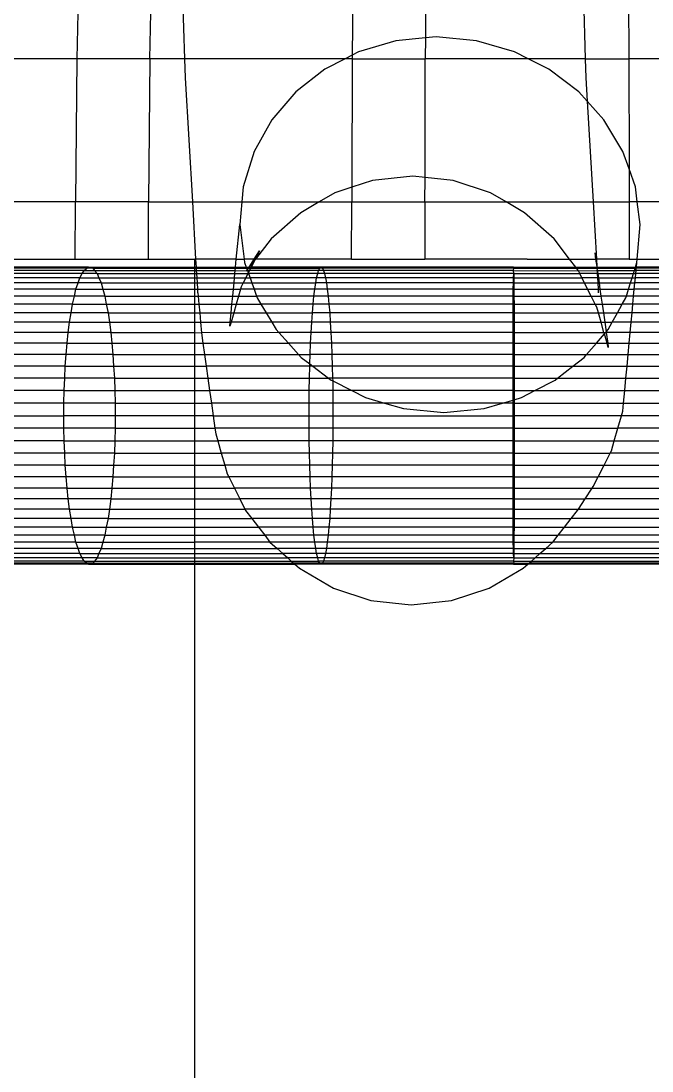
# Model space of a CAD drawing. Header units: millimetres. Extents: x -260 to 5539, y -1903 to 1459.
# Drawn here: x 5536.4044 to 5536.4448, y -1083.5934 to -1083.5263 of the extents above; entities that cross this region are included whole.
import ezdxf

# ---------------------------------------------------------------- set-up
doc = ezdxf.new("R2010")
doc.units = ezdxf.units.MM
doc.layers.add('0-COTAS', color=8, linetype='Continuous')

# ---------------------------------------------------------------- blocks, each defined once
blk = doc.blocks.new('DDD')
at = {"color": 6}
for p, q in [((4364.339116, -152.526098), (4364.338837, -152.538033)), ((4364.343507, -152.538033), (4364.343741, -152.526098)), ((4364.345748, -152.538033), (4364.34538, -152.526098)), ((4364.356554, -152.526098), (4364.356448, -152.537798)), ((4364.361179, -152.526098), (4364.361123, -152.53671)), ((4364.370974, -152.526098), (4364.371342, -152.538033)), ((4364.374062, -152.526098), (4364.374125, -152.538033)), ((4364.361123, -152.53671), (4364.359244, -152.536888)), ((4364.361123, -152.53671), (4364.361116, -152.538033)), ((4364.361816, -152.536644), (4364.361123, -152.53671)), ((4364.364398, -152.536888), (4364.361816, -152.536644)), ((4364.359244, -152.536888), (4364.356856, -152.537588)), ((4364.366813, -152.537588), (4364.364398, -152.536888)), ((4364.338837, -152.538033), (4364.326112, -152.538033)), ((4364.338837, -152.538033), (4364.338748, -152.54719)), ((4364.343507, -152.538033), (4364.338837, -152.538033)), ((4364.343507, -152.538033), (4364.343432, -152.54719)), ((4364.345748, -152.538033), (4364.343507, -152.538033)), ((4364.355991, -152.538033), (4364.345748, -152.538033)), ((4364.345786, -152.539265), (4364.345748, -152.538033)), ((4364.355991, -152.538033), (4364.354705, -152.538694)), ((4364.356448, -152.537798), (4364.355991, -152.538033)), ((4364.356445, -152.538033), (4364.355991, -152.538033)), ((4364.356445, -152.538033), (4364.356414, -152.546253)), ((4364.356448, -152.537798), (4364.356445, -152.538033)), ((4364.356445, -152.538033), (4364.361116, -152.538033)), ((4364.356856, -152.537588), (4364.356448, -152.537798)), ((4364.3611, -152.54562), (4364.361116, -152.538033)), ((4364.367697, -152.538033), (4364.361116, -152.538033)), ((4364.367697, -152.538033), (4364.366813, -152.537588)), ((4364.369009, -152.538694), (4364.367697, -152.538033)), ((4364.371342, -152.538033), (4364.367697, -152.538033)), ((4364.371342, -152.538033), (4364.37138, -152.539265)), ((4364.371342, -152.538033), (4364.374125, -152.538033)), ((4364.378796, -152.538033), (4364.374125, -152.538033)), ((4364.374125, -152.538033), (4364.374141, -152.545074)), ((4364.354705, -152.538694), (4364.35284, -152.54016)), ((4364.370933, -152.54016), (4364.369009, -152.538694)), ((4364.346246, -152.54719), (4364.345786, -152.539265)), ((4364.37138, -152.539265), (4364.371466, -152.540752)), ((4364.35284, -152.54016), (4364.351313, -152.541935)), ((4364.371466, -152.540752), (4364.370933, -152.54016)), ((4364.372532, -152.541935), (4364.371466, -152.540752)), ((4364.371466, -152.540752), (4364.37184, -152.54719)), ((4364.351313, -152.541935), (4364.350173, -152.543972)), ((4364.373754, -152.543972), (4364.372532, -152.541935)), ((4364.350173, -152.543972), (4364.349472, -152.546223)), ((4364.374141, -152.545074), (4364.373754, -152.543972)), ((4364.374141, -152.545074), (4364.374146, -152.54719)), ((4364.374545, -152.546223), (4364.374141, -152.545074)), ((4364.357736, -152.545813), (4364.356414, -152.546253)), ((4364.360315, -152.545535), (4364.357736, -152.545813)), ((4364.3611, -152.54562), (4364.360315, -152.545535)), ((4364.361096, -152.54719), (4364.3611, -152.54562)), ((4364.362891, -152.545813), (4364.3611, -152.54562)), ((4364.365289, -152.546613), (4364.362891, -152.545813)), ((4364.349472, -152.546223), (4364.34938, -152.54719)), ((4364.355332, -152.546613), (4364.354338, -152.54719)), ((4364.356414, -152.546253), (4364.355332, -152.546613)), ((4364.356414, -152.546253), (4364.356411, -152.54719)), ((4364.36628, -152.54719), (4364.365289, -152.546613)), ((4364.374669, -152.54719), (4364.374545, -152.546223)), ((4364.338748, -152.54719), (4364.325982, -152.54719)), ((4364.338741, -152.550847), (4364.338748, -152.54719)), ((4364.343432, -152.54719), (4364.338748, -152.54719)), ((4364.343427, -152.550847), (4364.343432, -152.54719)), ((4364.343432, -152.54719), (4364.346246, -152.54719)), ((4364.346246, -152.54719), (4364.34938, -152.54719)), ((4364.346458, -152.550841), (4364.346246, -152.54719)), ((4364.34938, -152.54719), (4364.34926, -152.548639)), ((4364.34938, -152.54719), (4364.354338, -152.54719)), ((4364.354338, -152.54719), (4364.353155, -152.547877)), ((4364.354338, -152.54719), (4364.356411, -152.54719)), ((4364.356408, -152.550847), (4364.356411, -152.54719)), ((4364.356411, -152.54719), (4364.361096, -152.54719)), ((4364.361096, -152.54719), (4364.361095, -152.550847)), ((4364.361096, -152.54719), (4364.36628, -152.54719)), ((4364.367458, -152.547877), (4364.36628, -152.54719)), ((4364.36628, -152.54719), (4364.37184, -152.54719)), ((4364.37184, -152.54719), (4364.374146, -152.54719)), ((4364.37184, -152.54719), (4364.372052, -152.550841)), ((4364.374146, -152.54719), (4364.374147, -152.550847)), ((4364.374669, -152.54719), (4364.374146, -152.54719)), ((4364.374854, -152.548639), (4364.374669, -152.54719)), ((4364.378831, -152.54719), (4364.374669, -152.54719)), ((4364.353155, -152.547877), (4364.351254, -152.549551)), ((4364.369347, -152.549551), (4364.367458, -152.547877)), ((4364.349033, -152.550841), (4364.34926, -152.548639)), ((4364.34926, -152.548639), (4364.349542, -152.550841)), ((4364.374661, -152.550841), (4364.374854, -152.548639)), ((4364.351254, -152.549551), (4364.350256, -152.550841)), ((4364.370337, -152.550841), (4364.369347, -152.549551)), ((4364.325973, -152.550847), (4364.338741, -152.550847)), ((4364.338741, -152.550847), (4364.343427, -152.550847)), ((4364.343427, -152.550847), (4364.346384, -152.550841)), ((4364.346458, -152.550841), (4364.346384, -152.550841)), ((4364.346384, -152.551356), (4364.346384, -152.550841)), ((4364.346488, -152.551356), (4364.346458, -152.550841)), ((4364.349033, -152.550841), (4364.346458, -152.550841)), ((4364.348984, -152.551356), (4364.349033, -152.550841)), ((4364.349033, -152.550841), (4364.349542, -152.550841)), ((4364.349542, -152.550841), (4364.349569, -152.551054)), ((4364.35017, -152.550841), (4364.349542, -152.550841)), ((4364.349857, -152.551356), (4364.35017, -152.550841)), ((4364.350236, -152.550866), (4364.349857, -152.551356)), ((4364.350236, -152.550866), (4364.349987, -152.551356)), ((4364.35017, -152.550841), (4364.350515, -152.550317)), ((4364.350236, -152.550866), (4364.35017, -152.550841)), ((4364.350236, -152.550866), (4364.350256, -152.550841)), ((4364.350515, -152.550317), (4364.350256, -152.550841)), ((4364.355712, -152.550841), (4364.350256, -152.550841)), ((4364.356408, -152.550847), (4364.355712, -152.550841)), ((4364.356408, -152.550847), (4364.357132, -152.550841)), ((4364.357132, -152.550841), (4364.359897, -152.550841)), ((4364.359897, -152.550841), (4364.361095, -152.550847)), ((4364.361243, -152.550841), (4364.361095, -152.550847)), ((4364.367565, -152.550841), (4364.361243, -152.550841)), ((4364.367621, -152.550847), (4364.367565, -152.550841)), ((4364.367621, -152.550847), (4364.369257, -152.550841)), ((4364.369257, -152.550841), (4364.370337, -152.550841)), ((4364.370732, -152.551356), (4364.370337, -152.550841)), ((4364.370337, -152.550841), (4364.37199, -152.550841)), ((4364.371955, -152.550431), (4364.37199, -152.550841)), ((4364.372052, -152.550841), (4364.37199, -152.550841)), ((4364.37199, -152.550841), (4364.372079, -152.551305)), ((4364.372052, -152.550841), (4364.372079, -152.551305)), ((4364.373959, -152.550841), (4364.372052, -152.550841)), ((4364.374147, -152.550847), (4364.373959, -152.550841)), ((4364.374147, -152.550847), (4364.374661, -152.550841)), ((4364.374642, -152.551054), (4364.374661, -152.550841)), ((4364.374661, -152.550841), (4364.378459, -152.550841)), ((4364.339579, -152.551356), (4364.327502, -152.551356)), ((4364.339486, -152.551424), (4364.327902, -152.551424)), ((4364.339302, -152.55156), (4364.328059, -152.55156)), ((4364.339187, -152.551763), (4364.339302, -152.55156)), ((4364.339302, -152.55156), (4364.339486, -152.551424)), ((4364.339302, -152.55156), (4364.339966, -152.55156)), ((4364.339486, -152.551424), (4364.339579, -152.551356)), ((4364.339857, -152.551424), (4364.339486, -152.551424)), ((4364.339579, -152.551356), (4364.339857, -152.551424)), ((4364.339579, -152.551356), (4364.346384, -152.551356)), ((4364.339857, -152.551424), (4364.346384, -152.551424)), ((4364.339857, -152.551424), (4364.339966, -152.55156)), ((4364.339966, -152.55156), (4364.34013, -152.551763)), ((4364.339966, -152.55156), (4364.346384, -152.55156)), ((4364.346384, -152.551356), (4364.346488, -152.551356)), ((4364.346384, -152.551424), (4364.346384, -152.551356)), ((4364.346384, -152.551424), (4364.346492, -152.551424)), ((4364.346384, -152.55156), (4364.346384, -152.551424)), ((4364.346384, -152.55156), (4364.3465, -152.55156)), ((4364.346384, -152.551763), (4364.346384, -152.55156)), ((4364.346488, -152.551356), (4364.348984, -152.551356)), ((4364.346492, -152.551424), (4364.346488, -152.551356)), ((4364.346492, -152.551424), (4364.348977, -152.551424)), ((4364.3465, -152.55156), (4364.346492, -152.551424)), ((4364.3465, -152.55156), (4364.348964, -152.55156)), ((4364.346512, -152.551763), (4364.3465, -152.55156)), ((4364.348945, -152.551763), (4364.348964, -152.55156)), ((4364.348964, -152.55156), (4364.348977, -152.551424)), ((4364.348964, -152.55156), (4364.349684, -152.551579)), ((4364.348977, -152.551424), (4364.348984, -152.551356)), ((4364.348977, -152.551424), (4364.349699, -152.551424)), ((4364.348984, -152.551356), (4364.349675, -152.551356)), ((4364.349569, -152.551054), (4364.349675, -152.551356)), ((4364.349675, -152.551356), (4364.349699, -152.551424)), ((4364.349675, -152.551356), (4364.349831, -152.551356)), ((4364.349684, -152.551579), (4364.349732, -152.551517)), ((4364.349747, -152.55156), (4364.349684, -152.551579)), ((4364.349699, -152.551424), (4364.349732, -152.551517)), ((4364.349699, -152.551424), (4364.349804, -152.551424)), ((4364.349732, -152.551517), (4364.349804, -152.551424)), ((4364.349732, -152.551517), (4364.349747, -152.55156)), ((4364.349747, -152.55156), (4364.349803, -152.551718)), ((4364.349883, -152.55156), (4364.349747, -152.55156)), ((4364.349883, -152.55156), (4364.349803, -152.551718)), ((4364.349804, -152.551424), (4364.349831, -152.551356)), ((4364.349804, -152.551424), (4364.349952, -152.551424)), ((4364.349831, -152.551356), (4364.349857, -152.551356)), ((4364.349857, -152.551356), (4364.349987, -152.551356)), ((4364.349952, -152.551424), (4364.349883, -152.55156)), ((4364.35429, -152.55156), (4364.349883, -152.55156)), ((4364.349987, -152.551356), (4364.349952, -152.551424)), ((4364.349952, -152.551424), (4364.354376, -152.551424)), ((4364.354419, -152.551356), (4364.349987, -152.551356)), ((4364.354237, -152.551763), (4364.35429, -152.55156)), ((4364.35429, -152.55156), (4364.354376, -152.551424)), ((4364.3546, -152.55156), (4364.35429, -152.55156)), ((4364.354376, -152.551424), (4364.354419, -152.551356)), ((4364.354549, -152.551424), (4364.354376, -152.551424)), ((4364.354419, -152.551356), (4364.354549, -152.551424)), ((4364.366762, -152.551356), (4364.354419, -152.551356)), ((4364.354549, -152.551424), (4364.3546, -152.55156)), ((4364.366768, -152.551424), (4364.354549, -152.551424)), ((4364.3546, -152.55156), (4364.354677, -152.551763)), ((4364.366755, -152.55156), (4364.3546, -152.55156)), ((4364.366755, -152.55156), (4364.366768, -152.551424)), ((4364.366755, -152.55156), (4364.370903, -152.551579)), ((4364.366775, -152.551763), (4364.366755, -152.55156)), ((4364.366762, -152.551356), (4364.366768, -152.551424)), ((4364.366762, -152.551356), (4364.370732, -152.551356)), ((4364.366768, -152.551424), (4364.370784, -152.551424)), ((4364.370784, -152.551424), (4364.370732, -152.551356)), ((4364.370732, -152.551356), (4364.372082, -152.551356)), ((4364.370903, -152.551579), (4364.370784, -152.551424)), ((4364.370784, -152.551424), (4364.372086, -152.551424)), ((4364.370903, -152.551579), (4364.372053, -152.55156)), ((4364.372053, -152.55156), (4364.372094, -152.55156)), ((4364.372079, -152.551305), (4364.372082, -152.551356)), ((4364.372082, -152.551356), (4364.374548, -152.551356)), ((4364.372082, -152.551356), (4364.372086, -152.551424)), ((4364.372086, -152.551424), (4364.374527, -152.551424)), ((4364.372086, -152.551424), (4364.372094, -152.55156)), ((4364.372094, -152.55156), (4364.372144, -152.551763)), ((4364.372094, -152.55156), (4364.374485, -152.55156)), ((4364.372094, -152.55156), (4364.372105, -152.551763)), ((4364.374422, -152.551763), (4364.374485, -152.55156)), ((4364.374485, -152.55156), (4364.374527, -152.551424)), ((4364.374485, -152.55156), (4364.374594, -152.55156)), ((4364.374527, -152.551424), (4364.374548, -152.551356)), ((4364.374527, -152.551424), (4364.374607, -152.551424)), ((4364.374548, -152.551356), (4364.374642, -152.551054)), ((4364.374548, -152.551356), (4364.374614, -152.551356)), ((4364.374575, -152.551763), (4364.374594, -152.55156)), ((4364.374594, -152.55156), (4364.374607, -152.551424)), ((4364.381511, -152.55156), (4364.374594, -152.55156)), ((4364.374607, -152.551424), (4364.374614, -152.551356)), ((4364.381567, -152.551424), (4364.374607, -152.551424)), ((4364.374614, -152.551356), (4364.374642, -152.551054)), ((4364.38171, -152.551356), (4364.374614, -152.551356)), ((4364.339187, -152.551763), (4364.328292, -152.551763)), ((4364.339035, -152.552032), (4364.328458, -152.552032)), ((4364.338921, -152.552364), (4364.339035, -152.552032)), ((4364.339035, -152.552032), (4364.339187, -152.551763)), ((4364.339035, -152.552032), (4364.340245, -152.552032)), ((4364.34013, -152.551763), (4364.339187, -152.551763)), ((4364.34013, -152.551763), (4364.346384, -152.551763)), ((4364.34013, -152.551763), (4364.340245, -152.552032)), ((4364.340245, -152.552032), (4364.340388, -152.552364)), ((4364.340245, -152.552032), (4364.346384, -152.552032)), ((4364.346384, -152.551763), (4364.346512, -152.551763)), ((4364.346384, -152.552032), (4364.346384, -152.551763)), ((4364.346384, -152.552032), (4364.346528, -152.552032)), ((4364.346384, -152.552364), (4364.346384, -152.552032)), ((4364.346512, -152.551763), (4364.348945, -152.551763)), ((4364.346528, -152.552032), (4364.346512, -152.551763)), ((4364.346547, -152.552364), (4364.346528, -152.552032)), ((4364.346528, -152.552032), (4364.348919, -152.552032)), ((4364.348888, -152.552364), (4364.348919, -152.552032)), ((4364.348919, -152.552032), (4364.348945, -152.551763)), ((4364.348919, -152.552032), (4364.349643, -152.552032)), ((4364.348945, -152.551763), (4364.34978, -152.551763)), ((4364.349643, -152.552032), (4364.349474, -152.552364)), ((4364.34978, -152.551763), (4364.349643, -152.552032)), ((4364.349643, -152.552032), (4364.349913, -152.552032)), ((4364.349803, -152.551718), (4364.34978, -152.551763)), ((4364.34978, -152.551763), (4364.349818, -152.551763)), ((4364.349803, -152.551718), (4364.349818, -152.551763)), ((4364.349818, -152.551763), (4364.349913, -152.552032)), ((4364.354237, -152.551763), (4364.349818, -152.551763)), ((4364.349913, -152.552032), (4364.35003, -152.552364)), ((4364.354166, -152.552032), (4364.349913, -152.552032)), ((4364.354113, -152.552364), (4364.354166, -152.552032)), ((4364.354166, -152.552032), (4364.354237, -152.551763)), ((4364.354731, -152.552032), (4364.354166, -152.552032)), ((4364.354677, -152.551763), (4364.354237, -152.551763)), ((4364.354677, -152.551763), (4364.354731, -152.552032)), ((4364.366775, -152.551763), (4364.354677, -152.551763)), ((4364.354731, -152.552032), (4364.354797, -152.552364)), ((4364.366749, -152.552032), (4364.354731, -152.552032)), ((4364.366746, -152.552364), (4364.366749, -152.552032)), ((4364.366749, -152.552032), (4364.366775, -152.551763)), ((4364.366749, -152.552032), (4364.366777, -152.552032)), ((4364.366775, -152.551763), (4364.366777, -152.552032)), ((4364.366775, -152.551763), (4364.370996, -152.551763)), ((4364.366777, -152.552032), (4364.366781, -152.552364)), ((4364.366777, -152.552032), (4364.371132, -152.552032)), ((4364.370996, -152.551763), (4364.370903, -152.551579)), ((4364.371132, -152.552032), (4364.370996, -152.551763)), ((4364.372105, -152.551763), (4364.370996, -152.551763)), ((4364.371299, -152.552364), (4364.371132, -152.552032)), ((4364.372121, -152.552032), (4364.371132, -152.552032)), ((4364.372105, -152.551763), (4364.372144, -152.551763)), ((4364.372105, -152.551763), (4364.372121, -152.552032)), ((4364.372121, -152.552032), (4364.37214, -152.552364)), ((4364.372121, -152.552032), (4364.372182, -152.552032)), ((4364.372144, -152.551763), (4364.374422, -152.551763)), ((4364.372144, -152.551763), (4364.372182, -152.552032)), ((4364.372182, -152.552032), (4364.374338, -152.552032)), ((4364.372182, -152.552032), (4364.372229, -152.552364)), ((4364.374234, -152.552364), (4364.374338, -152.552032)), ((4364.374338, -152.552032), (4364.374422, -152.551763)), ((4364.374338, -152.552032), (4364.374549, -152.552032)), ((4364.374422, -152.551763), (4364.374575, -152.551763)), ((4364.374518, -152.552364), (4364.374549, -152.552032)), ((4364.374549, -152.552032), (4364.374575, -152.551763)), ((4364.381368, -152.552032), (4364.374549, -152.552032)), ((4364.381427, -152.551763), (4364.374575, -152.551763)), ((4364.338921, -152.552364), (4364.328663, -152.552364)), ((4364.338787, -152.552757), (4364.328822, -152.552757)), ((4364.338681, -152.553209), (4364.338787, -152.552757)), ((4364.338787, -152.552757), (4364.338921, -152.552364)), ((4364.338787, -152.552757), (4364.340499, -152.552757)), ((4364.340388, -152.552364), (4364.338921, -152.552364)), ((4364.340388, -152.552364), (4364.346384, -152.552364)), ((4364.340388, -152.552364), (4364.340499, -152.552757)), ((4364.340499, -152.552757), (4364.340626, -152.553209)), ((4364.340499, -152.552757), (4364.346384, -152.552757)), ((4364.346384, -152.552364), (4364.346547, -152.552364)), ((4364.346384, -152.552757), (4364.346384, -152.552364)), ((4364.346384, -152.552757), (4364.34657, -152.552757)), ((4364.346384, -152.553209), (4364.346384, -152.552757)), ((4364.34657, -152.552757), (4364.346547, -152.552364)), ((4364.346547, -152.552364), (4364.348888, -152.552364)), ((4364.346583, -152.552986), (4364.34657, -152.552757)), ((4364.34657, -152.552757), (4364.34885, -152.552757)), ((4364.348808, -152.553209), (4364.34885, -152.552757)), ((4364.34885, -152.552757), (4364.348888, -152.552364)), ((4364.34885, -152.552757), (4364.349308, -152.552757)), ((4364.348888, -152.552364), (4364.349474, -152.552364)), ((4364.349308, -152.552757), (4364.349178, -152.553209)), ((4364.349352, -152.552605), (4364.349308, -152.552757)), ((4364.350168, -152.552757), (4364.349308, -152.552757)), ((4364.349474, -152.552364), (4364.349352, -152.552605)), ((4364.349474, -152.552364), (4364.35003, -152.552364)), ((4364.35003, -152.552364), (4364.350168, -152.552757)), ((4364.35003, -152.552364), (4364.354113, -152.552364)), ((4364.350168, -152.552757), (4364.350327, -152.553209)), ((4364.35405, -152.552757), (4364.350168, -152.552757)), ((4364.354, -152.553209), (4364.35405, -152.552757)), ((4364.35405, -152.552757), (4364.354113, -152.552364)), ((4364.354849, -152.552757), (4364.35405, -152.552757)), ((4364.354797, -152.552364), (4364.354113, -152.552364)), ((4364.354797, -152.552364), (4364.354849, -152.552757)), ((4364.366746, -152.552364), (4364.354797, -152.552364)), ((4364.354849, -152.552757), (4364.354908, -152.553209)), ((4364.366743, -152.552757), (4364.354849, -152.552757)), ((4364.366741, -152.553209), (4364.366743, -152.552757)), ((4364.366743, -152.552757), (4364.366746, -152.552364)), ((4364.366743, -152.552757), (4364.366783, -152.552757)), ((4364.366781, -152.552364), (4364.366746, -152.552364)), ((4364.366781, -152.552364), (4364.371299, -152.552364)), ((4364.366781, -152.552364), (4364.366783, -152.552757)), ((4364.366783, -152.552757), (4364.366786, -152.553209)), ((4364.366783, -152.552757), (4364.371497, -152.552757)), ((4364.371299, -152.552364), (4364.37214, -152.552364)), ((4364.371497, -152.552757), (4364.371299, -152.552364)), ((4364.371724, -152.553209), (4364.371497, -152.552757)), ((4364.371497, -152.552757), (4364.372163, -152.552757)), ((4364.37214, -152.552364), (4364.372163, -152.552757)), ((4364.37214, -152.552364), (4364.372229, -152.552364)), ((4364.372163, -152.552757), (4364.372177, -152.552986)), ((4364.372163, -152.552757), (4364.372285, -152.552757)), ((4364.372229, -152.552364), (4364.374234, -152.552364)), ((4364.372229, -152.552364), (4364.372285, -152.552757)), ((4364.372285, -152.552757), (4364.374112, -152.552757)), ((4364.372285, -152.552757), (4364.372349, -152.553209)), ((4364.373971, -152.553209), (4364.374112, -152.552757)), ((4364.374112, -152.552757), (4364.374234, -152.552364)), ((4364.374112, -152.552757), (4364.37448, -152.552757)), ((4364.374234, -152.552364), (4364.374518, -152.552364)), ((4364.374437, -152.553209), (4364.37448, -152.552757)), ((4364.37448, -152.552757), (4364.374518, -152.552364)), ((4364.381238, -152.552757), (4364.37448, -152.552757)), ((4364.381294, -152.552364), (4364.374518, -152.552364)), ((4364.338681, -152.553209), (4364.329004, -152.553209)), ((4364.338562, -152.553716), (4364.338681, -152.553209)), ((4364.340626, -152.553209), (4364.338681, -152.553209)), ((4364.340626, -152.553209), (4364.346384, -152.553209)), ((4364.340626, -152.553209), (4364.340725, -152.553716)), ((4364.346384, -152.553209), (4364.346602, -152.553209)), ((4364.346384, -152.553716), (4364.346384, -152.553209)), ((4364.346583, -152.552986), (4364.346602, -152.553209)), ((4364.346602, -152.553209), (4364.346646, -152.553716)), ((4364.346602, -152.553209), (4364.348808, -152.553209)), ((4364.348759, -152.553716), (4364.348808, -152.553209)), ((4364.348808, -152.553209), (4364.349178, -152.553209)), ((4364.349178, -152.553209), (4364.349032, -152.553716)), ((4364.349178, -152.553209), (4364.350327, -152.553209)), ((4364.350327, -152.553209), (4364.350361, -152.553305)), ((4364.354, -152.553209), (4364.350327, -152.553209)), ((4364.350361, -152.553305), (4364.350607, -152.553716)), ((4364.353945, -152.553716), (4364.354, -152.553209)), ((4364.354908, -152.553209), (4364.354, -152.553209)), ((4364.354908, -152.553209), (4364.354955, -152.553716)), ((4364.366741, -152.553209), (4364.354908, -152.553209)), ((4364.366738, -152.553716), (4364.366741, -152.553209)), ((4364.366786, -152.553209), (4364.366741, -152.553209)), ((4364.366786, -152.553209), (4364.371724, -152.553209)), ((4364.366786, -152.553209), (4364.366789, -152.553716)), ((4364.37198, -152.553716), (4364.371724, -152.553209)), ((4364.371724, -152.553209), (4364.372349, -152.553209)), ((4364.372349, -152.553209), (4364.372421, -152.553716)), ((4364.373971, -152.553209), (4364.372349, -152.553209)), ((4364.373711, -152.553716), (4364.373941, -152.553305)), ((4364.373941, -152.553305), (4364.373971, -152.553209)), ((4364.374437, -152.553209), (4364.373971, -152.553209)), ((4364.374389, -152.553716), (4364.374437, -152.553209)), ((4364.381172, -152.553209), (4364.374437, -152.553209)), ((4364.338562, -152.553716), (4364.329147, -152.553716)), ((4364.33847, -152.554274), (4364.338562, -152.553716)), ((4364.338562, -152.553716), (4364.340725, -152.553716)), ((4364.340725, -152.553716), (4364.340835, -152.554274)), ((4364.340725, -152.553716), (4364.346384, -152.553716)), ((4364.346384, -152.553716), (4364.346646, -152.553716)), ((4364.346384, -152.554274), (4364.346384, -152.553716)), ((4364.346646, -152.553716), (4364.346695, -152.554274)), ((4364.346646, -152.553716), (4364.348759, -152.553716)), ((4364.348706, -152.554274), (4364.348759, -152.553716)), ((4364.348759, -152.553716), (4364.349032, -152.553716)), ((4364.349032, -152.553716), (4364.348872, -152.554274)), ((4364.349032, -152.553716), (4364.350607, -152.553716)), ((4364.350607, -152.553716), (4364.350942, -152.554274)), ((4364.353945, -152.553716), (4364.350607, -152.553716)), ((4364.353902, -152.554274), (4364.353945, -152.553716)), ((4364.354955, -152.553716), (4364.353945, -152.553716)), ((4364.354955, -152.553716), (4364.355006, -152.554274)), ((4364.366738, -152.553716), (4364.354955, -152.553716)), ((4364.366736, -152.554274), (4364.366738, -152.553716)), ((4364.366738, -152.553716), (4364.366789, -152.553716)), ((4364.366789, -152.553716), (4364.366791, -152.554274)), ((4364.366789, -152.553716), (4364.37198, -152.553716)), ((4364.372076, -152.553907), (4364.37198, -152.553716)), ((4364.37198, -152.553716), (4364.372421, -152.553716)), ((4364.372181, -152.554274), (4364.372076, -152.553907)), ((4364.372421, -152.553716), (4364.373711, -152.553716)), ((4364.372421, -152.553716), (4364.372501, -152.554274)), ((4364.373399, -152.554274), (4364.373711, -152.553716)), ((4364.374389, -152.553716), (4364.373711, -152.553716)), ((4364.374336, -152.554274), (4364.374389, -152.553716)), ((4364.381121, -152.553716), (4364.374389, -152.553716)), ((4364.33847, -152.554274), (4364.329304, -152.554274)), ((4364.33837, -152.554879), (4364.329425, -152.554879)), ((4364.338294, -152.555527), (4364.33837, -152.554879)), ((4364.33837, -152.554879), (4364.33847, -152.554274)), ((4364.33837, -152.554879), (4364.340919, -152.554879)), ((4364.340835, -152.554274), (4364.33847, -152.554274)), ((4364.340835, -152.554274), (4364.346384, -152.554274)), ((4364.340835, -152.554274), (4364.340919, -152.554879)), ((4364.340919, -152.554879), (4364.34101, -152.555527)), ((4364.340919, -152.554879), (4364.346384, -152.554879)), ((4364.346384, -152.554274), (4364.346695, -152.554274)), ((4364.346384, -152.554879), (4364.346384, -152.554274)), ((4364.346384, -152.554879), (4364.346747, -152.554879)), ((4364.346384, -152.555527), (4364.346384, -152.554879)), ((4364.346695, -152.554274), (4364.346747, -152.554879)), ((4364.346695, -152.554274), (4364.348706, -152.554274)), ((4364.346747, -152.554879), (4364.346805, -152.555541)), ((4364.346747, -152.554879), (4364.348649, -152.554879)), ((4364.348698, -152.554879), (4364.348625, -152.555133)), ((4364.348625, -152.555133), (4364.348649, -152.554879)), ((4364.348649, -152.554879), (4364.348706, -152.554274)), ((4364.348649, -152.554879), (4364.348698, -152.554879)), ((4364.348872, -152.554274), (4364.348698, -152.554879)), ((4364.351305, -152.554879), (4364.348698, -152.554879)), ((4364.348706, -152.554274), (4364.348872, -152.554274)), ((4364.348872, -152.554274), (4364.350942, -152.554274)), ((4364.350942, -152.554274), (4364.351305, -152.554879)), ((4364.350942, -152.554274), (4364.353902, -152.554274)), ((4364.351305, -152.554879), (4364.351582, -152.555342)), ((4364.353855, -152.554879), (4364.351305, -152.554879)), ((4364.35382, -152.555527), (4364.353855, -152.554879)), ((4364.353855, -152.554879), (4364.353902, -152.554274)), ((4364.355045, -152.554879), (4364.353855, -152.554879)), ((4364.355006, -152.554274), (4364.353902, -152.554274)), ((4364.355006, -152.554274), (4364.355045, -152.554879)), ((4364.366736, -152.554274), (4364.355006, -152.554274)), ((4364.355045, -152.554879), (4364.355088, -152.555527)), ((4364.366733, -152.554879), (4364.355045, -152.554879)), ((4364.366732, -152.555527), (4364.366733, -152.554879)), ((4364.366733, -152.554879), (4364.366736, -152.554274)), ((4364.366733, -152.554879), (4364.366793, -152.554879)), ((4364.366791, -152.554274), (4364.366736, -152.554274)), ((4364.366791, -152.554274), (4364.372181, -152.554274)), ((4364.366791, -152.554274), (4364.366793, -152.554879)), ((4364.366793, -152.554879), (4364.366795, -152.555527)), ((4364.366793, -152.554879), (4364.372355, -152.554879)), ((4364.372181, -152.554274), (4364.372501, -152.554274)), ((4364.372355, -152.554879), (4364.372181, -152.554274)), ((4364.372541, -152.555527), (4364.372355, -152.554879)), ((4364.372355, -152.554879), (4364.372586, -152.554879)), ((4364.372501, -152.554274), (4364.373399, -152.554274)), ((4364.372501, -152.554274), (4364.372586, -152.554879)), ((4364.372586, -152.554879), (4364.372673, -152.555491)), ((4364.372586, -152.554879), (4364.373061, -152.554879)), ((4364.372802, -152.555342), (4364.373061, -152.554879)), ((4364.373061, -152.554879), (4364.373399, -152.554274)), ((4364.374279, -152.554879), (4364.373061, -152.554879)), ((4364.374336, -152.554274), (4364.373399, -152.554274)), ((4364.374217, -152.555527), (4364.374279, -152.554879)), ((4364.374279, -152.554879), (4364.374336, -152.554274)), ((4364.381022, -152.554879), (4364.374279, -152.554879)), ((4364.381065, -152.554274), (4364.374336, -152.554274)), ((4364.338294, -152.555527), (4364.329555, -152.555527)), ((4364.338214, -152.556214), (4364.338294, -152.555527)), ((4364.34101, -152.555527), (4364.338294, -152.555527)), ((4364.34101, -152.555527), (4364.346384, -152.555527)), ((4364.34101, -152.555527), (4364.341076, -152.556214)), ((4364.346384, -152.555527), (4364.346805, -152.555541)), ((4364.346384, -152.556214), (4364.346384, -152.555527)), ((4364.351749, -152.555527), (4364.346805, -152.555541)), ((4364.346805, -152.555541), (4364.3469, -152.556214)), ((4364.351582, -152.555342), (4364.351749, -152.555527)), ((4364.351749, -152.555527), (4364.352367, -152.556214)), ((4364.35382, -152.555527), (4364.351749, -152.555527)), ((4364.353782, -152.556214), (4364.35382, -152.555527)), ((4364.355088, -152.555527), (4364.35382, -152.555527)), ((4364.355088, -152.555527), (4364.355119, -152.556214)), ((4364.366732, -152.555527), (4364.355088, -152.555527)), ((4364.36673, -152.556214), (4364.366732, -152.555527)), ((4364.366795, -152.555527), (4364.366732, -152.555527)), ((4364.366795, -152.555527), (4364.372541, -152.555527)), ((4364.366795, -152.555527), (4364.366797, -152.556214)), ((4364.372566, -152.555616), (4364.372541, -152.555527)), ((4364.372541, -152.555527), (4364.372643, -152.555527)), ((4364.372566, -152.555616), (4364.372643, -152.555527)), ((4364.372643, -152.555527), (4364.372673, -152.555491)), ((4364.372643, -152.555527), (4364.372678, -152.555527)), ((4364.372673, -152.555491), (4364.372802, -152.555342)), ((4364.372673, -152.555491), (4364.372678, -152.555527)), ((4364.372678, -152.555527), (4364.372776, -152.556214)), ((4364.374217, -152.555527), (4364.372678, -152.555527)), ((4364.374152, -152.556214), (4364.374217, -152.555527)), ((4364.380975, -152.555527), (4364.374217, -152.555527)), ((4364.338214, -152.556214), (4364.32965, -152.556214)), ((4364.338157, -152.556934), (4364.338214, -152.556214)), ((4364.338214, -152.556214), (4364.341076, -152.556214)), ((4364.341076, -152.556214), (4364.341146, -152.556934)), ((4364.341076, -152.556214), (4364.346384, -152.556214)), ((4364.346384, -152.556214), (4364.3469, -152.556214)), ((4364.346384, -152.556934), (4364.346384, -152.556214)), ((4364.3469, -152.556214), (4364.352367, -152.556214)), ((4364.3469, -152.556214), (4364.347002, -152.556934)), ((4364.352367, -152.556214), (4364.353016, -152.556934)), ((4364.353782, -152.556214), (4364.352367, -152.556214)), ((4364.353756, -152.556934), (4364.353782, -152.556214)), ((4364.355119, -152.556214), (4364.353782, -152.556214)), ((4364.355119, -152.556214), (4364.355151, -152.556934)), ((4364.36673, -152.556214), (4364.355119, -152.556214)), ((4364.366728, -152.556934), (4364.36673, -152.556214)), ((4364.36673, -152.556214), (4364.366797, -152.556214)), ((4364.366797, -152.556214), (4364.366798, -152.556934)), ((4364.366797, -152.556214), (4364.372052, -152.556214)), ((4364.371432, -152.556934), (4364.372052, -152.556214)), ((4364.372052, -152.556214), (4364.372566, -152.555616)), ((4364.372052, -152.556214), (4364.372738, -152.556214)), ((4364.372738, -152.556214), (4364.372566, -152.555616)), ((4364.372813, -152.556478), (4364.372738, -152.556214)), ((4364.372738, -152.556214), (4364.372776, -152.556214)), ((4364.372776, -152.556214), (4364.372813, -152.556478)), ((4364.372776, -152.556214), (4364.374152, -152.556214)), ((4364.374083, -152.556934), (4364.374152, -152.556214)), ((4364.374152, -152.556214), (4364.380941, -152.556214)), ((4364.338157, -152.556934), (4364.32975, -152.556934)), ((4364.338099, -152.557682), (4364.338157, -152.556934)), ((4364.341146, -152.556934), (4364.338157, -152.556934)), ((4364.341146, -152.556934), (4364.346384, -152.556934)), ((4364.341146, -152.556934), (4364.341192, -152.557682)), ((4364.346384, -152.556934), (4364.347002, -152.556934)), ((4364.346384, -152.557682), (4364.346384, -152.556934)), ((4364.347002, -152.556934), (4364.353016, -152.556934)), ((4364.347002, -152.556934), (4364.347109, -152.557682)), ((4364.353016, -152.556934), (4364.353181, -152.557118)), ((4364.353016, -152.556934), (4364.353756, -152.556934)), ((4364.353734, -152.557539), (4364.353756, -152.556934)), ((4364.355151, -152.556934), (4364.353756, -152.556934)), ((4364.355151, -152.556934), (4364.355172, -152.557682)), ((4364.366728, -152.556934), (4364.355151, -152.556934)), ((4364.366727, -152.557682), (4364.366728, -152.556934)), ((4364.366798, -152.556934), (4364.366728, -152.556934)), ((4364.366798, -152.556934), (4364.371432, -152.556934)), ((4364.366798, -152.556934), (4364.3668, -152.557682)), ((4364.371274, -152.557118), (4364.371432, -152.556934)), ((4364.371432, -152.556934), (4364.374083, -152.556934)), ((4364.374012, -152.557682), (4364.374083, -152.556934)), ((4364.374083, -152.556934), (4364.380905, -152.556934)), ((4364.353181, -152.557118), (4364.353734, -152.557539)), ((4364.353729, -152.557682), (4364.353734, -152.557539)), ((4364.353734, -152.557539), (4364.353922, -152.557682)), ((4364.370556, -152.557682), (4364.371274, -152.557118)), ((4364.338099, -152.557682), (4364.329815, -152.557682)), ((4364.338064, -152.558453), (4364.338099, -152.557682)), ((4364.338099, -152.557682), (4364.341192, -152.557682)), ((4364.341192, -152.557682), (4364.341239, -152.558453)), ((4364.341192, -152.557682), (4364.346384, -152.557682)), ((4364.346384, -152.557682), (4364.347109, -152.557682)), ((4364.346384, -152.558453), (4364.346384, -152.557682)), ((4364.347109, -152.557682), (4364.347218, -152.558453)), ((4364.353729, -152.557682), (4364.347109, -152.557682)), ((4364.353712, -152.558453), (4364.353729, -152.557682)), ((4364.353922, -152.557682), (4364.353729, -152.557682)), ((4364.355172, -152.557682), (4364.353922, -152.557682)), ((4364.353922, -152.557682), (4364.354934, -152.558453)), ((4364.355172, -152.557682), (4364.355194, -152.558453)), ((4364.366727, -152.557682), (4364.355172, -152.557682)), ((4364.366726, -152.558453), (4364.366727, -152.557682)), ((4364.366727, -152.557682), (4364.3668, -152.557682)), ((4364.3668, -152.557682), (4364.366801, -152.558453)), ((4364.3668, -152.557682), (4364.370556, -152.557682)), ((4364.369575, -152.558453), (4364.370556, -152.557682)), ((4364.370556, -152.557682), (4364.374012, -152.557682)), ((4364.373939, -152.558453), (4364.374012, -152.557682)), ((4364.374012, -152.557682), (4364.380882, -152.557682)), ((4364.338064, -152.558453), (4364.329883, -152.558453)), ((4364.338028, -152.559241), (4364.338064, -152.558453)), ((4364.341239, -152.558453), (4364.338064, -152.558453)), ((4364.341239, -152.558453), (4364.346384, -152.558453)), ((4364.341239, -152.558453), (4364.341262, -152.559241)), ((4364.346384, -152.558453), (4364.347218, -152.558453)), ((4364.346384, -152.559241), (4364.346384, -152.558453)), ((4364.347218, -152.558453), (4364.34733, -152.559241)), ((4364.347218, -152.558453), (4364.353712, -152.558453)), ((4364.353696, -152.559241), (4364.353712, -152.558453)), ((4364.353712, -152.558453), (4364.354934, -152.558453)), ((4364.354934, -152.558453), (4364.355105, -152.558583)), ((4364.355194, -152.558453), (4364.354934, -152.558453)), ((4364.355105, -152.558583), (4364.355197, -152.558629)), ((4364.355194, -152.558453), (4364.355197, -152.558629)), ((4364.366726, -152.558453), (4364.355194, -152.558453)), ((4364.355197, -152.558629), (4364.356411, -152.559241)), ((4364.355197, -152.558629), (4364.355205, -152.559241)), ((4364.366725, -152.559241), (4364.366726, -152.558453)), ((4364.366801, -152.558453), (4364.366726, -152.558453)), ((4364.366801, -152.558453), (4364.369575, -152.558453)), ((4364.366801, -152.558453), (4364.366801, -152.559241)), ((4364.368129, -152.559241), (4364.369409, -152.558583)), ((4364.369409, -152.558583), (4364.369575, -152.558453)), ((4364.369575, -152.558453), (4364.373939, -152.558453)), ((4364.373864, -152.559241), (4364.373939, -152.558453)), ((4364.373939, -152.558453), (4364.380858, -152.558453)), ((4364.338028, -152.559241), (4364.329916, -152.559241)), ((4364.338017, -152.560041), (4364.338028, -152.559241)), ((4364.338028, -152.559241), (4364.341262, -152.559241)), ((4364.341262, -152.559241), (4364.341286, -152.560041)), ((4364.341262, -152.559241), (4364.346384, -152.559241)), ((4364.346384, -152.559241), (4364.34733, -152.559241)), ((4364.346384, -152.560041), (4364.346384, -152.559241)), ((4364.34733, -152.559241), (4364.347444, -152.560041)), ((4364.353696, -152.559241), (4364.34733, -152.559241)), ((4364.35369, -152.560041), (4364.353696, -152.559241)), ((4364.355205, -152.559241), (4364.353696, -152.559241)), ((4364.355205, -152.559241), (4364.355216, -152.560041)), ((4364.356411, -152.559241), (4364.355205, -152.559241)), ((4364.356411, -152.559241), (4364.357301, -152.559689)), ((4364.366725, -152.559241), (4364.356411, -152.559241)), ((4364.366725, -152.559241), (4364.366801, -152.559241)), ((4364.366725, -152.559845), (4364.366725, -152.559241)), ((4364.366801, -152.559241), (4364.368129, -152.559241)), ((4364.366801, -152.559241), (4364.366802, -152.559823)), ((4364.367258, -152.559689), (4364.368129, -152.559241)), ((4364.368129, -152.559241), (4364.373864, -152.559241)), ((4364.373788, -152.560041), (4364.373864, -152.559241)), ((4364.373864, -152.559241), (4364.380846, -152.559241)), ((4364.338017, -152.560041), (4364.32995, -152.560041)), ((4364.338005, -152.560847), (4364.338017, -152.560041)), ((4364.341286, -152.560041), (4364.338017, -152.560041)), ((4364.341286, -152.560041), (4364.346384, -152.560041)), ((4364.341286, -152.560041), (4364.341286, -152.560847)), ((4364.346384, -152.560041), (4364.347444, -152.560041)), ((4364.346384, -152.560847), (4364.346384, -152.560041)), ((4364.347444, -152.560041), (4364.347558, -152.560847)), ((4364.35369, -152.560041), (4364.347444, -152.560041)), ((4364.353685, -152.560847), (4364.35369, -152.560041)), ((4364.355216, -152.560041), (4364.35369, -152.560041)), ((4364.355216, -152.560041), (4364.355216, -152.560847)), ((4364.358516, -152.560041), (4364.355216, -152.560041)), ((4364.357301, -152.559689), (4364.358516, -152.560041)), ((4364.358516, -152.560041), (4364.359716, -152.560389)), ((4364.366057, -152.560041), (4364.358516, -152.560041)), ((4364.364871, -152.560389), (4364.366057, -152.560041)), ((4364.366057, -152.560041), (4364.366725, -152.559845)), ((4364.366725, -152.560041), (4364.366057, -152.560041)), ((4364.366725, -152.559845), (4364.366802, -152.559823)), ((4364.366725, -152.560041), (4364.366725, -152.559845)), ((4364.366725, -152.560847), (4364.366725, -152.560041)), ((4364.366802, -152.560041), (4364.366725, -152.560041)), ((4364.366802, -152.559823), (4364.367258, -152.559689)), ((4364.366802, -152.559823), (4364.366802, -152.560041)), ((4364.366802, -152.560041), (4364.366802, -152.560847)), ((4364.366802, -152.560041), (4364.373788, -152.560041)), ((4364.373738, -152.56056), (4364.373788, -152.560041)), ((4364.373788, -152.560041), (4364.380833, -152.560041)), ((4364.32995, -152.560847), (4364.338005, -152.560847)), ((4364.338017, -152.561653), (4364.338005, -152.560847)), ((4364.341286, -152.560847), (4364.338005, -152.560847)), ((4364.341286, -152.560847), (4364.341286, -152.561653)), ((4364.346384, -152.560847), (4364.341286, -152.560847)), ((4364.347558, -152.560847), (4364.346384, -152.560847)), ((4364.346384, -152.561653), (4364.346384, -152.560847)), ((4364.347558, -152.560847), (4364.347672, -152.561653)), ((4364.347558, -152.560847), (4364.353685, -152.560847)), ((4364.35369, -152.561653), (4364.353685, -152.560847)), ((4364.353685, -152.560847), (4364.355216, -152.560847)), ((4364.355216, -152.560847), (4364.355216, -152.561653)), ((4364.355216, -152.560847), (4364.366725, -152.560847)), ((4364.359716, -152.560389), (4364.362298, -152.560633)), ((4364.362298, -152.560633), (4364.364871, -152.560389)), ((4364.366802, -152.560847), (4364.366725, -152.560847)), ((4364.366725, -152.561653), (4364.366725, -152.560847)), ((4364.366802, -152.560847), (4364.366802, -152.561653)), ((4364.373656, -152.560847), (4364.366802, -152.560847)), ((4364.373424, -152.561653), (4364.373656, -152.560847)), ((4364.373656, -152.560847), (4364.373738, -152.56056)), ((4364.380833, -152.560847), (4364.373656, -152.560847)), ((4364.338017, -152.561653), (4364.32995, -152.561653)), ((4364.338028, -152.562452), (4364.338017, -152.561653)), ((4364.341286, -152.561653), (4364.338017, -152.561653)), ((4364.341286, -152.561653), (4364.341262, -152.562452)), ((4364.341286, -152.561653), (4364.346384, -152.561653)), ((4364.346384, -152.561653), (4364.347672, -152.561653)), ((4364.346384, -152.562452), (4364.346384, -152.561653)), ((4364.347672, -152.561653), (4364.347721, -152.561998)), ((4364.35369, -152.561653), (4364.347672, -152.561653)), ((4364.347721, -152.561998), (4364.347852, -152.562452)), ((4364.353696, -152.562452), (4364.35369, -152.561653)), ((4364.355216, -152.561653), (4364.35369, -152.561653)), ((4364.355216, -152.561653), (4364.355205, -152.562452)), ((4364.366725, -152.561653), (4364.355216, -152.561653)), ((4364.366725, -152.562452), (4364.366725, -152.561653)), ((4364.366802, -152.561653), (4364.366725, -152.561653)), ((4364.366802, -152.561653), (4364.366801, -152.562452)), ((4364.366802, -152.561653), (4364.373424, -152.561653)), ((4364.373194, -152.562452), (4364.373424, -152.561653)), ((4364.380833, -152.561653), (4364.373424, -152.561653)), ((4364.338028, -152.562452), (4364.329916, -152.562452)), ((4364.338028, -152.562452), (4364.341262, -152.562452)), ((4364.338064, -152.563241), (4364.338028, -152.562452)), ((4364.341262, -152.562452), (4364.341239, -152.563241)), ((4364.341262, -152.562452), (4364.346384, -152.562452)), ((4364.346384, -152.562452), (4364.347852, -152.562452)), ((4364.346384, -152.563241), (4364.346384, -152.562452)), ((4364.347852, -152.562452), (4364.348078, -152.563241)), ((4364.353696, -152.562452), (4364.347852, -152.562452)), ((4364.353712, -152.563241), (4364.353696, -152.562452)), ((4364.355205, -152.562452), (4364.353696, -152.562452)), ((4364.355205, -152.562452), (4364.355194, -152.563241)), ((4364.366725, -152.562452), (4364.355205, -152.562452)), ((4364.366725, -152.562452), (4364.366801, -152.562452)), ((4364.366726, -152.563241), (4364.366725, -152.562452)), ((4364.366801, -152.562452), (4364.366801, -152.563241)), ((4364.366801, -152.562452), (4364.373194, -152.562452)), ((4364.373011, -152.563089), (4364.373194, -152.562452)), ((4364.373194, -152.562452), (4364.380846, -152.562452)), ((4364.338064, -152.563241), (4364.329883, -152.563241)), ((4364.338099, -152.564012), (4364.338064, -152.563241)), ((4364.341239, -152.563241), (4364.338064, -152.563241)), ((4364.341239, -152.563241), (4364.341192, -152.564012)), ((4364.341239, -152.563241), (4364.346384, -152.563241)), ((4364.346384, -152.563241), (4364.348078, -152.563241)), ((4364.346384, -152.564012), (4364.346384, -152.563241)), ((4364.348078, -152.563241), (4364.348299, -152.564012)), ((4364.353712, -152.563241), (4364.348078, -152.563241)), ((4364.353729, -152.564012), (4364.353712, -152.563241)), ((4364.355194, -152.563241), (4364.353712, -152.563241)), ((4364.355194, -152.563241), (4364.355172, -152.564012)), ((4364.366726, -152.563241), (4364.355194, -152.563241)), ((4364.366727, -152.564012), (4364.366726, -152.563241)), ((4364.366801, -152.563241), (4364.366726, -152.563241)), ((4364.366801, -152.563241), (4364.3668, -152.564012)), ((4364.366801, -152.563241), (4364.372934, -152.563241)), ((4364.372542, -152.564012), (4364.372934, -152.563241)), ((4364.372934, -152.563241), (4364.373011, -152.563089)), ((4364.380858, -152.563241), (4364.372934, -152.563241)), ((4364.338099, -152.564012), (4364.329815, -152.564012)), ((4364.338099, -152.564012), (4364.341192, -152.564012)), ((4364.338157, -152.56476), (4364.338099, -152.564012)), ((4364.341192, -152.564012), (4364.341146, -152.56476)), ((4364.341192, -152.564012), (4364.346384, -152.564012)), ((4364.346384, -152.564012), (4364.348299, -152.564012)), ((4364.346384, -152.56476), (4364.346384, -152.564012)), ((4364.348299, -152.564012), (4364.348459, -152.564569)), ((4364.353729, -152.564012), (4364.348299, -152.564012)), ((4364.353756, -152.56476), (4364.353729, -152.564012)), ((4364.355172, -152.564012), (4364.353729, -152.564012)), ((4364.355172, -152.564012), (4364.355151, -152.56476)), ((4364.366727, -152.564012), (4364.355172, -152.564012)), ((4364.366727, -152.564012), (4364.3668, -152.564012)), ((4364.366728, -152.56476), (4364.366727, -152.564012)), ((4364.3668, -152.564012), (4364.366798, -152.56476)), ((4364.3668, -152.564012), (4364.372542, -152.564012)), ((4364.372161, -152.56476), (4364.372542, -152.564012)), ((4364.372542, -152.564012), (4364.380882, -152.564012)), ((4364.338157, -152.56476), (4364.32975, -152.56476)), ((4364.338214, -152.56548), (4364.338157, -152.56476)), ((4364.341146, -152.56476), (4364.338157, -152.56476)), ((4364.341146, -152.56476), (4364.341076, -152.56548)), ((4364.341146, -152.56476), (4364.346384, -152.56476)), ((4364.346384, -152.56476), (4364.348555, -152.56476)), ((4364.346384, -152.56548), (4364.346384, -152.56476)), ((4364.348459, -152.564569), (4364.348555, -152.56476)), ((4364.348555, -152.56476), (4364.348918, -152.56548)), ((4364.353756, -152.56476), (4364.348555, -152.56476)), ((4364.353782, -152.56548), (4364.353756, -152.56476)), ((4364.355151, -152.56476), (4364.353756, -152.56476)), ((4364.355151, -152.56476), (4364.355119, -152.56548)), ((4364.366728, -152.56476), (4364.355151, -152.56476)), ((4364.36673, -152.56548), (4364.366728, -152.56476)), ((4364.366798, -152.56476), (4364.366728, -152.56476)), ((4364.366798, -152.56476), (4364.366797, -152.56548)), ((4364.366798, -152.56476), (4364.372161, -152.56476)), ((4364.371847, -152.565377), (4364.372161, -152.56476)), ((4364.380905, -152.56476), (4364.372161, -152.56476)), ((4364.338214, -152.56548), (4364.32965, -152.56548)), ((4364.338214, -152.56548), (4364.341076, -152.56548)), ((4364.338294, -152.566167), (4364.338214, -152.56548)), ((4364.341076, -152.56548), (4364.34101, -152.566167)), ((4364.341076, -152.56548), (4364.346384, -152.56548)), ((4364.346384, -152.56548), (4364.348918, -152.56548)), ((4364.346384, -152.566167), (4364.346384, -152.56548)), ((4364.348918, -152.56548), (4364.349264, -152.566167)), ((4364.353782, -152.56548), (4364.348918, -152.56548)), ((4364.35382, -152.566167), (4364.353782, -152.56548)), ((4364.355119, -152.56548), (4364.353782, -152.56548)), ((4364.355119, -152.56548), (4364.355088, -152.566167)), ((4364.36673, -152.56548), (4364.355119, -152.56548)), ((4364.36673, -152.56548), (4364.366797, -152.56548)), ((4364.366732, -152.566167), (4364.36673, -152.56548)), ((4364.366797, -152.56548), (4364.366795, -152.566167)), ((4364.366797, -152.56548), (4364.37178, -152.56548)), ((4364.371329, -152.566167), (4364.37178, -152.56548)), ((4364.37178, -152.56548), (4364.371847, -152.565377)), ((4364.37178, -152.56548), (4364.380941, -152.56548)), ((4364.338294, -152.566167), (4364.329555, -152.566167)), ((4364.33837, -152.566815), (4364.338294, -152.566167)), ((4364.34101, -152.566167), (4364.338294, -152.566167)), ((4364.34101, -152.566167), (4364.340919, -152.566815)), ((4364.34101, -152.566167), (4364.346384, -152.566167)), ((4364.346384, -152.566167), (4364.349264, -152.566167)), ((4364.346384, -152.566815), (4364.346384, -152.566167)), ((4364.349264, -152.566167), (4364.34959, -152.566815)), ((4364.35382, -152.566167), (4364.349264, -152.566167)), ((4364.353855, -152.566815), (4364.35382, -152.566167)), ((4364.355088, -152.566167), (4364.35382, -152.566167)), ((4364.355088, -152.566167), (4364.355045, -152.566815)), ((4364.366732, -152.566167), (4364.355088, -152.566167)), ((4364.366733, -152.566815), (4364.366732, -152.566167)), ((4364.366795, -152.566167), (4364.366732, -152.566167)), ((4364.366795, -152.566167), (4364.366793, -152.566815)), ((4364.366795, -152.566167), (4364.371329, -152.566167)), ((4364.370904, -152.566815), (4364.371329, -152.566167)), ((4364.380975, -152.566167), (4364.371329, -152.566167)), ((4364.33837, -152.566815), (4364.329425, -152.566815)), ((4364.33837, -152.566815), (4364.340919, -152.566815)), ((4364.33847, -152.56742), (4364.33837, -152.566815)), ((4364.340919, -152.566815), (4364.340835, -152.56742)), ((4364.340919, -152.566815), (4364.346384, -152.566815)), ((4364.346384, -152.566815), (4364.34959, -152.566815)), ((4364.346384, -152.56742), (4364.346384, -152.566815)), ((4364.34959, -152.566815), (4364.349631, -152.566897)), ((4364.353855, -152.566815), (4364.34959, -152.566815)), ((4364.349631, -152.566897), (4364.350033, -152.56742)), ((4364.353902, -152.56742), (4364.353855, -152.566815)), ((4364.355045, -152.566815), (4364.353855, -152.566815)), ((4364.355045, -152.566815), (4364.355006, -152.56742)), ((4364.366733, -152.566815), (4364.355045, -152.566815)), ((4364.366733, -152.566815), (4364.366793, -152.566815)), ((4364.366736, -152.56742), (4364.366733, -152.566815)), ((4364.366793, -152.566815), (4364.366791, -152.56742)), ((4364.366793, -152.566815), (4364.370904, -152.566815)), ((4364.370446, -152.56742), (4364.370851, -152.566897)), ((4364.370851, -152.566897), (4364.370904, -152.566815)), ((4364.370904, -152.566815), (4364.381022, -152.566815)), ((4364.33847, -152.56742), (4364.329304, -152.56742)), ((4364.338562, -152.567978), (4364.33847, -152.56742)), ((4364.340835, -152.56742), (4364.33847, -152.56742)), ((4364.340835, -152.56742), (4364.340725, -152.567978)), ((4364.340835, -152.56742), (4364.346384, -152.56742)), ((4364.346384, -152.56742), (4364.350033, -152.56742)), ((4364.346384, -152.567978), (4364.346384, -152.56742)), ((4364.350033, -152.56742), (4364.350461, -152.567978)), ((4364.353902, -152.56742), (4364.350033, -152.56742)), ((4364.353945, -152.567978), (4364.353902, -152.56742)), ((4364.355006, -152.56742), (4364.353902, -152.56742)), ((4364.355006, -152.56742), (4364.354955, -152.567978)), ((4364.366736, -152.56742), (4364.355006, -152.56742)), ((4364.366738, -152.567978), (4364.366736, -152.56742)), ((4364.366791, -152.56742), (4364.366736, -152.56742)), ((4364.366791, -152.56742), (4364.366789, -152.567978)), ((4364.366791, -152.56742), (4364.370446, -152.56742)), ((4364.370014, -152.567978), (4364.370446, -152.56742)), ((4364.381065, -152.56742), (4364.370446, -152.56742)), ((4364.338562, -152.567978), (4364.329147, -152.567978)), ((4364.338562, -152.567978), (4364.340725, -152.567978)), ((4364.338681, -152.568485), (4364.338562, -152.567978)), ((4364.340725, -152.567978), (4364.340626, -152.568485)), ((4364.340725, -152.567978), (4364.346384, -152.567978)), ((4364.346384, -152.567978), (4364.350461, -152.567978)), ((4364.346384, -152.568485), (4364.346384, -152.567978)), ((4364.350461, -152.567978), (4364.35085, -152.568485)), ((4364.353945, -152.567978), (4364.350461, -152.567978)), ((4364.354, -152.568485), (4364.353945, -152.567978)), ((4364.354955, -152.567978), (4364.353945, -152.567978)), ((4364.354955, -152.567978), (4364.354908, -152.568485)), ((4364.366738, -152.567978), (4364.354955, -152.567978)), ((4364.366738, -152.567978), (4364.366789, -152.567978)), ((4364.366741, -152.568485), (4364.366738, -152.567978)), ((4364.366789, -152.567978), (4364.366786, -152.568485)), ((4364.366789, -152.567978), (4364.370014, -152.567978)), ((4364.369621, -152.568485), (4364.370014, -152.567978)), ((4364.370014, -152.567978), (4364.381121, -152.567978)), ((4364.338787, -152.568937), (4364.328822, -152.568937)), ((4364.338681, -152.568485), (4364.329004, -152.568485)), ((4364.338787, -152.568937), (4364.338681, -152.568485)), ((4364.340626, -152.568485), (4364.338681, -152.568485)), ((4364.338787, -152.568937), (4364.340499, -152.568937)), ((4364.338921, -152.56933), (4364.338787, -152.568937)), ((4364.340499, -152.568937), (4364.340388, -152.56933)), ((4364.340626, -152.568485), (4364.340499, -152.568937)), ((4364.340499, -152.568937), (4364.346384, -152.568937)), ((4364.340626, -152.568485), (4364.346384, -152.568485)), ((4364.346384, -152.568485), (4364.35085, -152.568485)), ((4364.346384, -152.568937), (4364.346384, -152.568485)), ((4364.351188, -152.568925), (4364.346384, -152.568937)), ((4364.346384, -152.56933), (4364.346384, -152.568937)), ((4364.35085, -152.568485), (4364.351188, -152.568925)), ((4364.354, -152.568485), (4364.35085, -152.568485)), ((4364.351188, -152.568925), (4364.351645, -152.56933)), ((4364.35405, -152.568937), (4364.351188, -152.568925)), ((4364.35405, -152.568937), (4364.354, -152.568485)), ((4364.354908, -152.568485), (4364.354, -152.568485)), ((4364.354113, -152.56933), (4364.35405, -152.568937)), ((4364.354849, -152.568937), (4364.35405, -152.568937)), ((4364.354849, -152.568937), (4364.354797, -152.56933)), ((4364.354908, -152.568485), (4364.354849, -152.568937)), ((4364.366743, -152.568937), (4364.354849, -152.568937)), ((4364.366741, -152.568485), (4364.354908, -152.568485)), ((4364.366743, -152.568937), (4364.366741, -152.568485)), ((4364.366786, -152.568485), (4364.366741, -152.568485)), ((4364.366746, -152.56933), (4364.366743, -152.568937)), ((4364.366743, -152.568937), (4364.366783, -152.568937)), ((4364.366783, -152.568937), (4364.366781, -152.56933)), ((4364.366786, -152.568485), (4364.366783, -152.568937)), ((4364.366783, -152.568937), (4364.36928, -152.568925)), ((4364.366786, -152.568485), (4364.369621, -152.568485)), ((4364.368821, -152.56933), (4364.36928, -152.568925)), ((4364.36928, -152.568925), (4364.369621, -152.568485)), ((4364.381238, -152.568937), (4364.36928, -152.568925)), ((4364.381172, -152.568485), (4364.369621, -152.568485)), ((4364.339035, -152.569662), (4364.328458, -152.569662)), ((4364.338921, -152.56933), (4364.328663, -152.56933)), ((4364.339035, -152.569662), (4364.338921, -152.56933)), ((4364.340388, -152.56933), (4364.338921, -152.56933)), ((4364.339035, -152.569662), (4364.340245, -152.569662)), ((4364.339187, -152.569931), (4364.339035, -152.569662)), ((4364.340245, -152.569662), (4364.34013, -152.569931)), ((4364.340388, -152.56933), (4364.340245, -152.569662)), ((4364.340245, -152.569662), (4364.346384, -152.569662)), ((4364.340388, -152.56933), (4364.346384, -152.56933)), ((4364.346384, -152.56933), (4364.351645, -152.56933)), ((4364.346384, -152.569662), (4364.346384, -152.56933)), ((4364.346384, -152.569662), (4364.352019, -152.569662)), ((4364.346384, -152.569931), (4364.346384, -152.569662)), ((4364.351645, -152.56933), (4364.352019, -152.569662)), ((4364.354113, -152.56933), (4364.351645, -152.56933)), ((4364.352019, -152.569662), (4364.352323, -152.569931)), ((4364.354166, -152.569662), (4364.352019, -152.569662)), ((4364.354166, -152.569662), (4364.354113, -152.56933)), ((4364.354797, -152.56933), (4364.354113, -152.56933)), ((4364.354237, -152.569931), (4364.354166, -152.569662)), ((4364.354731, -152.569662), (4364.354166, -152.569662)), ((4364.354731, -152.569662), (4364.354677, -152.569931)), ((4364.354797, -152.56933), (4364.354731, -152.569662)), ((4364.366749, -152.569662), (4364.354731, -152.569662)), ((4364.366746, -152.56933), (4364.354797, -152.56933)), ((4364.366749, -152.569662), (4364.366746, -152.56933)), ((4364.366781, -152.56933), (4364.366746, -152.56933)), ((4364.366749, -152.569662), (4364.366777, -152.569662)), ((4364.366775, -152.569931), (4364.366749, -152.569662)), ((4364.366777, -152.569662), (4364.366775, -152.569931)), ((4364.366781, -152.56933), (4364.366777, -152.569662)), ((4364.366777, -152.569662), (4364.368444, -152.569662)), ((4364.366781, -152.56933), (4364.368821, -152.56933)), ((4364.368139, -152.569931), (4364.368444, -152.569662)), ((4364.368444, -152.569662), (4364.368821, -152.56933)), ((4364.368444, -152.569662), (4364.381368, -152.569662)), ((4364.381294, -152.56933), (4364.368821, -152.56933)), ((4364.339579, -152.570338), (4364.327502, -152.570338)), ((4364.339486, -152.57027), (4364.327902, -152.57027)), ((4364.339302, -152.570134), (4364.328059, -152.570134)), ((4364.339187, -152.569931), (4364.328292, -152.569931)), ((4364.339302, -152.570134), (4364.339187, -152.569931)), ((4364.34013, -152.569931), (4364.339187, -152.569931)), ((4364.339302, -152.570134), (4364.339966, -152.570134)), ((4364.339486, -152.57027), (4364.339302, -152.570134)), ((4364.339579, -152.570338), (4364.339486, -152.57027)), ((4364.339857, -152.57027), (4364.339486, -152.57027)), ((4364.339857, -152.57027), (4364.339579, -152.570338)), ((4364.339579, -152.570338), (4364.346384, -152.570338)), ((4364.339966, -152.570134), (4364.339857, -152.57027)), ((4364.339857, -152.57027), (4364.346384, -152.57027)), ((4364.34013, -152.569931), (4364.339966, -152.570134)), ((4364.339966, -152.570134), (4364.346384, -152.570134)), ((4364.34013, -152.569931), (4364.346384, -152.569931)), ((4364.346384, -152.569931), (4364.352323, -152.569931)), ((4364.346384, -152.570134), (4364.346384, -152.569931)), ((4364.346384, -152.570134), (4364.352552, -152.570134)), ((4364.346384, -152.57027), (4364.346384, -152.570134)), ((4364.346384, -152.57027), (4364.352705, -152.57027)), ((4364.346384, -152.570338), (4364.346384, -152.57027)), ((4364.346384, -152.570338), (4364.352782, -152.570338)), ((4364.346384, -152.900846), (4364.346384, -152.570338)), ((4364.346384, -152.600846), (4364.346384, -152.570338)), ((4364.352323, -152.569931), (4364.352552, -152.570134)), ((4364.354237, -152.569931), (4364.352323, -152.569931)), ((4364.352552, -152.570134), (4364.352705, -152.57027)), ((4364.352552, -152.570134), (4364.35429, -152.570134)), ((4364.352705, -152.57027), (4364.352782, -152.570338)), ((4364.354376, -152.57027), (4364.352705, -152.57027)), ((4364.354419, -152.570338), (4364.352782, -152.570338)), ((4364.352782, -152.570338), (4364.353076, -152.570599)), ((4364.35429, -152.570134), (4364.354237, -152.569931)), ((4364.354677, -152.569931), (4364.354237, -152.569931)), ((4364.354376, -152.57027), (4364.35429, -152.570134)), ((4364.3546, -152.570134), (4364.35429, -152.570134)), ((4364.354419, -152.570338), (4364.354376, -152.57027)), ((4364.354549, -152.57027), (4364.354376, -152.57027)), ((4364.354549, -152.57027), (4364.354419, -152.570338)), ((4364.366762, -152.570338), (4364.354419, -152.570338)), ((4364.3546, -152.570134), (4364.354549, -152.57027)), ((4364.366768, -152.57027), (4364.354549, -152.57027)), ((4364.354677, -152.569931), (4364.3546, -152.570134)), ((4364.366755, -152.570134), (4364.3546, -152.570134)), ((4364.366775, -152.569931), (4364.354677, -152.569931)), ((4364.366775, -152.569931), (4364.366755, -152.570134)), ((4364.366755, -152.570134), (4364.366768, -152.57027)), ((4364.366755, -152.570134), (4364.367908, -152.570134)), ((4364.366768, -152.57027), (4364.366762, -152.570338)), ((4364.366762, -152.570338), (4364.367677, -152.570338)), ((4364.366768, -152.57027), (4364.367754, -152.57027)), ((4364.366775, -152.569931), (4364.368139, -152.569931)), ((4364.36738, -152.570599), (4364.367677, -152.570338)), ((4364.367677, -152.570338), (4364.367754, -152.57027)), ((4364.38171, -152.570338), (4364.367677, -152.570338)), ((4364.367754, -152.57027), (4364.367908, -152.570134)), ((4364.381567, -152.57027), (4364.367754, -152.57027)), ((4364.367908, -152.570134), (4364.368139, -152.569931)), ((4364.367908, -152.570134), (4364.381511, -152.570134)), ((4364.381427, -152.569931), (4364.368139, -152.569931)), ((4364.353076, -152.570599), (4364.355246, -152.571863)), ((4364.365202, -152.571863), (4364.36738, -152.570599)), ((4364.355246, -152.571863), (4364.357644, -152.572663)), ((4364.362798, -152.572663), (4364.365202, -152.571863)), ((4364.357644, -152.572663), (4364.36022, -152.572941)), ((4364.36022, -152.572941), (4364.362798, -152.572663))]:
    blk.add_line(p, q, dxfattribs=at)

msp = doc.modelspace()

# ---------------------------------------------------------------- block references
at = {"layer": '0-COTAS', "color": 2}
msp.add_blockref('DDD', (1172.069161, -930.990671), dxfattribs=at)

doc.saveas('drawing.dxf')
